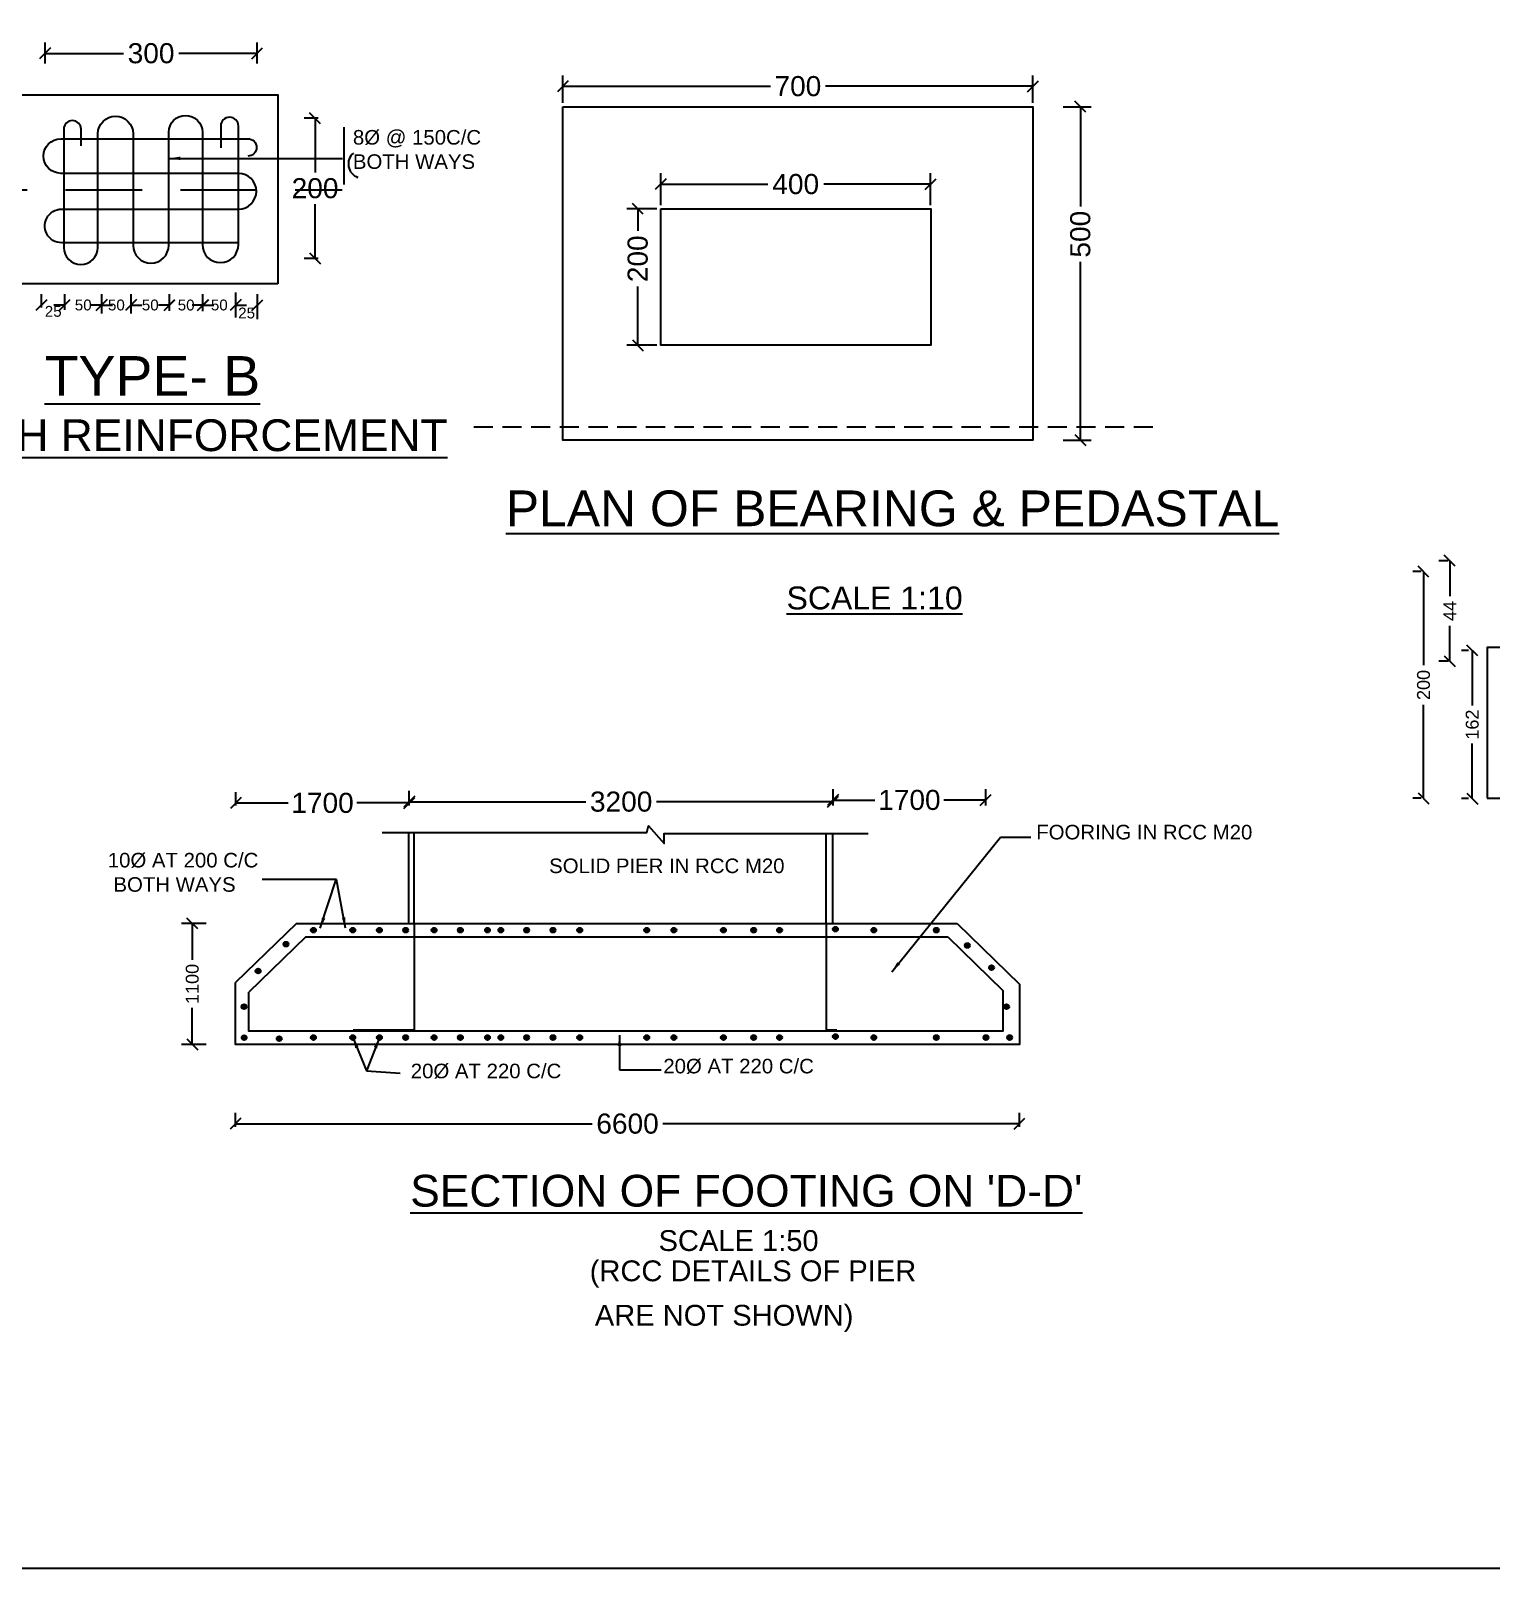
# Model space of a CAD drawing. Header units: inches. Extents: x 20242.6 to 20339.4, y 17527.6 to 17591.9.
# Drawn here: x 20277.59 to 20301.82, y 17527.63 to 17553.15 of the extents above; entities that cross this region are included whole.
import ezdxf

# ---------------------------------------------------------------- set-up
doc = ezdxf.new("R2010")
doc.units = ezdxf.units.IN
doc.header["$MEASUREMENT"] = 0
doc.linetypes.add('HIDDEN', pattern=[9.525, 6.35, -3.175])
for name, color, linetype in [('DIMENSION', 255, 'Continuous'), ('DRAWING', 2, 'Continuous'), ('HATCH', 7, 'Continuous'), ('TEXT', 255, 'Continuous')]:
    doc.layers.add(name, color=color, linetype=linetype)
doc.styles.get("Standard").update_dxf_attribs({"font": 'arial.ttf'})
doc.dimstyles.get("Standard").update_dxf_attribs({"dimtxt": 0.18, "dimasz": 0.18, "dimexe": 0.18, "dimexo": 0.0625, "dimgap": 0.09, "dimtad": 0, "dimtih": 1, "dimtoh": 1, "dimdec": 4, "dimzin": 0, "dimdsep": 46, "dimtxsty": 'Standard', "dimcen": 0.09, "dimadec": 0, "dimazin": 0, "dimtfac": 1, "dimtdec": 4, "dimtofl": 0, "dimtmove": 0, "dimatfit": 3, "dimfxl": 1, "dimtolj": 1, "dimtzin": 0, "dimarcsym": 0})

# ---------------------------------------------------------------- blocks, each defined once
blk = doc.blocks.new('_Oblique')
at = {"color": 0, "linetype": 'ByBlock', "lineweight": -2}
blk.add_line((-0.5, -0.5), (0.5, 0.5), dxfattribs=at)
blk = doc.blocks.new('*D80')
at = {"layer": 'Defpoints', "color": 0, "transparency": 16777216}
for p in [(20282.42, 17551.696), (20282.306, 17549.371), (20282.42, 17549.371)]:
    blk.add_point(p, dxfattribs=at)
at = {"layer": 'DIMENSION', "color": 0, "lineweight": -2, "transparency": 16777216}
for p, q in [((20282.358, 17551.696), (20282.126, 17551.696)), ((20282.306, 17551.696), (20282.306, 17550.794)), ((20282.306, 17549.371), (20282.306, 17550.273)), ((20282.358, 17549.371), (20282.126, 17549.371))]:
    blk.add_line(p, q, dxfattribs=at)
at = {"layer": 'DIMENSION', "color": 0, "lineweight": -2, "transparency": 16777216, "xscale": 0.18, "yscale": 0.18, "zscale": 0.18}
for p, rotation in [((20282.306, 17551.696), 90), ((20282.306, 17549.371), 270)]:
    blk.add_blockref('_Oblique', p, dxfattribs=dict(at, rotation=rotation))
at = {"layer": 'DIMENSION', "color": 0, "transparency": 16777216, "insert": (20282.306, 17550.534), "char_height": 0.3333, "attachment_point": 5}
blk.add_mtext('\\A1;200', dxfattribs=at)
blk = doc.blocks.new('*D81')
at = {"layer": 'Defpoints', "color": 0, "transparency": 16777216}
for p in [(20281.345, 17552.774), (20277.825, 17552.542), (20281.345, 17552.542)]:
    blk.add_point(p, dxfattribs=at)
at = {"layer": 'DIMENSION', "color": 0, "lineweight": -2, "transparency": 16777216}
for p, q in [((20277.825, 17552.605), (20277.825, 17552.954)), ((20277.825, 17552.774), (20279.128, 17552.774)), ((20281.345, 17552.774), (20280.043, 17552.774)), ((20281.345, 17552.605), (20281.345, 17552.954))]:
    blk.add_line(p, q, dxfattribs=at)
at = {"layer": 'DIMENSION', "color": 0, "lineweight": -2, "transparency": 16777216, "xscale": 0.18, "yscale": 0.18, "zscale": 0.18, "rotation": 180}
blk.add_blockref('_Oblique', (20277.825, 17552.774), dxfattribs=at)
at = {"layer": 'DIMENSION', "color": 0, "lineweight": -2, "transparency": 16777216, "xscale": 0.18, "yscale": 0.18, "zscale": 0.18}
blk.add_blockref('_Oblique', (20281.345, 17552.774), dxfattribs=at)
at = {"layer": 'DIMENSION', "color": 0, "transparency": 16777216, "insert": (20279.585, 17552.774), "char_height": 0.3333, "attachment_point": 5}
blk.add_mtext('\\A1;300', dxfattribs=at)
blk = doc.blocks.new('*D82')
at = {"layer": 'Defpoints', "color": 0, "transparency": 16777216}
for p in [(20278.152, 17548.452), (20278.766, 17548.597), (20278.766, 17548.452)]:
    blk.add_point(p, dxfattribs=at)
at = {"layer": 'DIMENSION', "color": 0, "lineweight": -2, "transparency": 16777216}
for p, q in [((20278.152, 17548.515), (20278.152, 17548.777)), ((20278.766, 17548.515), (20278.766, 17548.777)), ((20278.152, 17548.597), (20277.972, 17548.597)), ((20278.766, 17548.597), (20278.946, 17548.597))]:
    blk.add_line(p, q, dxfattribs=at)
at = {"layer": 'DIMENSION', "color": 0, "lineweight": -2, "transparency": 16777216, "xscale": 0.18, "yscale": 0.18, "zscale": 0.18}
blk.add_blockref('_Oblique', (20278.152, 17548.597), dxfattribs=at)
at = {"layer": 'DIMENSION', "color": 0, "lineweight": -2, "transparency": 16777216, "xscale": 0.18, "yscale": 0.18, "zscale": 0.18, "rotation": 180}
blk.add_blockref('_Oblique', (20278.766, 17548.597), dxfattribs=at)
at = {"layer": 'DIMENSION', "color": 0, "transparency": 16777216, "insert": (20278.459, 17548.597), "char_height": 0.18, "attachment_point": 5}
blk.add_mtext('\\A1;50', dxfattribs=at)
blk = doc.blocks.new('*D83')
at = {"layer": 'Defpoints', "color": 0, "transparency": 16777216}
for p in [(20278.766, 17548.394), (20279.253, 17548.597), (20279.253, 17548.394)]:
    blk.add_point(p, dxfattribs=at)
at = {"layer": 'DIMENSION', "color": 0, "lineweight": -2, "transparency": 16777216}
for p, q in [((20278.766, 17548.457), (20278.766, 17548.777)), ((20279.253, 17548.457), (20279.253, 17548.777)), ((20278.766, 17548.597), (20278.586, 17548.597)), ((20279.253, 17548.597), (20279.433, 17548.597))]:
    blk.add_line(p, q, dxfattribs=at)
at = {"layer": 'DIMENSION', "color": 0, "lineweight": -2, "transparency": 16777216, "xscale": 0.18, "yscale": 0.18, "zscale": 0.18}
blk.add_blockref('_Oblique', (20278.766, 17548.597), dxfattribs=at)
at = {"layer": 'DIMENSION', "color": 0, "lineweight": -2, "transparency": 16777216, "xscale": 0.18, "yscale": 0.18, "zscale": 0.18, "rotation": 180}
blk.add_blockref('_Oblique', (20279.253, 17548.597), dxfattribs=at)
at = {"layer": 'DIMENSION', "color": 0, "transparency": 16777216, "insert": (20279.009, 17548.597), "char_height": 0.18, "attachment_point": 5}
blk.add_mtext('\\A1;50', dxfattribs=at)
blk = doc.blocks.new('*D84')
at = {"layer": 'Defpoints', "color": 0, "transparency": 16777216}
for p in [(20279.253, 17548.454), (20279.89, 17548.597), (20279.89, 17548.481)]:
    blk.add_point(p, dxfattribs=at)
at = {"layer": 'DIMENSION', "color": 0, "lineweight": -2, "transparency": 16777216}
for p, q in [((20279.253, 17548.516), (20279.253, 17548.777)), ((20279.89, 17548.543), (20279.89, 17548.777)), ((20279.253, 17548.597), (20279.353, 17548.597)), ((20279.89, 17548.597), (20279.79, 17548.597))]:
    blk.add_line(p, q, dxfattribs=at)
at = {"layer": 'DIMENSION', "color": 0, "lineweight": -2, "transparency": 16777216, "xscale": 0.18, "yscale": 0.18, "zscale": 0.18, "rotation": 180}
blk.add_blockref('_Oblique', (20279.253, 17548.597), dxfattribs=at)
at = {"layer": 'DIMENSION', "color": 0, "lineweight": -2, "transparency": 16777216, "xscale": 0.18, "yscale": 0.18, "zscale": 0.18}
blk.add_blockref('_Oblique', (20279.89, 17548.597), dxfattribs=at)
at = {"layer": 'DIMENSION', "color": 0, "transparency": 16777216, "insert": (20279.571, 17548.597), "char_height": 0.18, "attachment_point": 5}
blk.add_mtext('\\A1;50', dxfattribs=at)
blk = doc.blocks.new('*D85')
at = {"layer": 'Defpoints', "color": 0, "transparency": 16777216}
for p in [(20279.89, 17548.439), (20280.445, 17548.596), (20280.445, 17548.435)]:
    blk.add_point(p, dxfattribs=at)
at = {"layer": 'DIMENSION', "color": 0, "lineweight": -2, "transparency": 16777216}
for p, q in [((20279.89, 17548.501), (20279.89, 17548.776)), ((20280.445, 17548.498), (20280.445, 17548.776)), ((20279.89, 17548.596), (20279.71, 17548.596)), ((20280.445, 17548.596), (20280.625, 17548.596))]:
    blk.add_line(p, q, dxfattribs=at)
at = {"layer": 'DIMENSION', "color": 0, "lineweight": -2, "transparency": 16777216, "xscale": 0.18, "yscale": 0.18, "zscale": 0.18}
blk.add_blockref('_Oblique', (20279.89, 17548.596), dxfattribs=at)
at = {"layer": 'DIMENSION', "color": 0, "lineweight": -2, "transparency": 16777216, "xscale": 0.18, "yscale": 0.18, "zscale": 0.18, "rotation": 180}
blk.add_blockref('_Oblique', (20280.445, 17548.596), dxfattribs=at)
at = {"layer": 'DIMENSION', "color": 0, "transparency": 16777216, "insert": (20280.167, 17548.596), "char_height": 0.18, "attachment_point": 5}
blk.add_mtext('\\A1;50', dxfattribs=at)
blk = doc.blocks.new('*D86')
at = {"layer": 'Defpoints', "color": 0, "transparency": 16777216}
for p in [(20280.445, 17548.435), (20280.99, 17548.597), (20280.99, 17548.435)]:
    blk.add_point(p, dxfattribs=at)
at = {"layer": 'DIMENSION', "color": 0, "lineweight": -2, "transparency": 16777216}
for p, q in [((20280.445, 17548.498), (20280.445, 17548.777)), ((20280.99, 17548.498), (20280.99, 17548.777)), ((20280.445, 17548.597), (20280.265, 17548.597)), ((20280.99, 17548.597), (20281.17, 17548.597))]:
    blk.add_line(p, q, dxfattribs=at)
at = {"layer": 'DIMENSION', "color": 0, "lineweight": -2, "transparency": 16777216, "xscale": 0.18, "yscale": 0.18, "zscale": 0.18}
blk.add_blockref('_Oblique', (20280.445, 17548.597), dxfattribs=at)
at = {"layer": 'DIMENSION', "color": 0, "lineweight": -2, "transparency": 16777216, "xscale": 0.18, "yscale": 0.18, "zscale": 0.18, "rotation": 180}
blk.add_blockref('_Oblique', (20280.99, 17548.597), dxfattribs=at)
at = {"layer": 'DIMENSION', "color": 0, "transparency": 16777216, "insert": (20280.717, 17548.597), "char_height": 0.18, "attachment_point": 5}
blk.add_mtext('\\A1;50', dxfattribs=at)
blk = doc.blocks.new('*D90')
at = {"layer": 'Defpoints', "color": 0, "transparency": 16777216}
for p in [(20280.562, 17538.334), (20280.269, 17536.327), (20280.562, 17536.327)]:
    blk.add_point(p, dxfattribs=at)
at = {"layer": 'DIMENSION', "color": 0, "lineweight": -2, "transparency": 16777216}
for p, q in [((20280.499, 17538.334), (20280.089, 17538.334)), ((20280.269, 17538.334), (20280.269, 17537.73)), ((20280.269, 17536.327), (20280.269, 17536.931)), ((20280.499, 17536.327), (20280.089, 17536.327))]:
    blk.add_line(p, q, dxfattribs=at)
at = {"layer": 'DIMENSION', "color": 0, "lineweight": -2, "transparency": 16777216, "xscale": 0.18, "yscale": 0.18, "zscale": 0.18}
for p, rotation in [((20280.269, 17538.334), 90), ((20280.269, 17536.327), 270)]:
    blk.add_blockref('_Oblique', p, dxfattribs=dict(at, rotation=rotation))
at = {"layer": 'DIMENSION', "color": 0, "transparency": 16777216, "insert": (20280.269, 17537.33), "char_height": 0.2143, "attachment_point": 5, "rotation": 90}
blk.add_mtext('\\A1;1100', dxfattribs=at)
blk = doc.blocks.new('*D91')
at = {"layer": 'Defpoints', "color": 0, "transparency": 16777216}
for p in [(20283.869, 17540.333), (20280.991, 17540.228), (20283.869, 17540.228)]:
    blk.add_point(p, dxfattribs=at)
at = {"layer": 'DIMENSION', "color": 0, "lineweight": -2, "transparency": 16777216}
for p, q in [((20280.991, 17540.291), (20280.991, 17540.513)), ((20283.869, 17540.291), (20283.869, 17540.513)), ((20280.991, 17540.333), (20281.858, 17540.333)), ((20283.869, 17540.333), (20283.001, 17540.333))]:
    blk.add_line(p, q, dxfattribs=at)
at = {"layer": 'DIMENSION', "color": 0, "lineweight": -2, "transparency": 16777216, "xscale": 0.18, "yscale": 0.18, "zscale": 0.18, "rotation": 180}
blk.add_blockref('_Oblique', (20280.991, 17540.333), dxfattribs=at)
at = {"layer": 'DIMENSION', "color": 0, "lineweight": -2, "transparency": 16777216, "xscale": 0.18, "yscale": 0.18, "zscale": 0.18}
blk.add_blockref('_Oblique', (20283.869, 17540.333), dxfattribs=at)
at = {"layer": 'DIMENSION', "color": 0, "transparency": 16777216, "insert": (20282.43, 17540.333), "char_height": 0.3333, "attachment_point": 5}
blk.add_mtext('\\A1;1700', dxfattribs=at)
blk = doc.blocks.new('*D92')
at = {"layer": 'Defpoints', "color": 0, "transparency": 16777216}
for p in [(20290.901, 17540.354), (20283.869, 17540.228), (20290.901, 17540.228)]:
    blk.add_point(p, dxfattribs=at)
at = {"layer": 'DIMENSION', "color": 0, "lineweight": -2, "transparency": 16777216}
for p, q in [((20283.869, 17540.291), (20283.869, 17540.534)), ((20290.901, 17540.291), (20290.901, 17540.534)), ((20283.869, 17540.354), (20286.798, 17540.354)), ((20290.901, 17540.354), (20287.972, 17540.354))]:
    blk.add_line(p, q, dxfattribs=at)
at = {"layer": 'DIMENSION', "color": 0, "lineweight": -2, "transparency": 16777216, "xscale": 0.18, "yscale": 0.18, "zscale": 0.18, "rotation": 180}
blk.add_blockref('_Oblique', (20283.869, 17540.354), dxfattribs=at)
at = {"layer": 'DIMENSION', "color": 0, "lineweight": -2, "transparency": 16777216, "xscale": 0.18, "yscale": 0.18, "zscale": 0.18}
blk.add_blockref('_Oblique', (20290.901, 17540.354), dxfattribs=at)
at = {"layer": 'DIMENSION', "color": 0, "transparency": 16777216, "insert": (20287.385, 17540.354), "char_height": 0.3333, "attachment_point": 5}
blk.add_mtext('\\A1;3200', dxfattribs=at)
blk = doc.blocks.new('*D93')
at = {"layer": 'Defpoints', "color": 0, "transparency": 16777216}
for p in [(20293.435, 17540.382), (20290.901, 17540.228), (20293.435, 17540.228)]:
    blk.add_point(p, dxfattribs=at)
at = {"layer": 'DIMENSION', "color": 0, "lineweight": -2, "transparency": 16777216}
for p, q in [((20290.901, 17540.291), (20290.901, 17540.562)), ((20293.435, 17540.291), (20293.435, 17540.562)), ((20290.901, 17540.382), (20291.596, 17540.382)), ((20293.435, 17540.382), (20292.739, 17540.382))]:
    blk.add_line(p, q, dxfattribs=at)
at = {"layer": 'DIMENSION', "color": 0, "lineweight": -2, "transparency": 16777216, "xscale": 0.18, "yscale": 0.18, "zscale": 0.18, "rotation": 180}
blk.add_blockref('_Oblique', (20290.901, 17540.382), dxfattribs=at)
at = {"layer": 'DIMENSION', "color": 0, "lineweight": -2, "transparency": 16777216, "xscale": 0.18, "yscale": 0.18, "zscale": 0.18}
blk.add_blockref('_Oblique', (20293.435, 17540.382), dxfattribs=at)
at = {"layer": 'DIMENSION', "color": 0, "transparency": 16777216, "insert": (20292.168, 17540.382), "char_height": 0.3333, "attachment_point": 5}
blk.add_mtext('\\A1;1700', dxfattribs=at)
blk = doc.blocks.new('*D94')
at = {"layer": 'Defpoints', "color": 0, "transparency": 16777216}
for p in [(20280.987, 17534.896), (20293.994, 17535.01), (20293.994, 17534.896)]:
    blk.add_point(p, dxfattribs=at)
at = {"layer": 'DIMENSION', "color": 0, "lineweight": -2, "transparency": 16777216}
for p, q in [((20280.987, 17534.959), (20280.987, 17535.19)), ((20293.994, 17534.959), (20293.994, 17535.19)), ((20280.987, 17535.01), (20286.903, 17535.01)), ((20293.994, 17535.01), (20288.079, 17535.01))]:
    blk.add_line(p, q, dxfattribs=at)
at = {"layer": 'DIMENSION', "color": 0, "lineweight": -2, "transparency": 16777216, "xscale": 0.18, "yscale": 0.18, "zscale": 0.18, "rotation": 180}
blk.add_blockref('_Oblique', (20280.987, 17535.01), dxfattribs=at)
at = {"layer": 'DIMENSION', "color": 0, "lineweight": -2, "transparency": 16777216, "xscale": 0.18, "yscale": 0.18, "zscale": 0.18}
blk.add_blockref('_Oblique', (20293.994, 17535.01), dxfattribs=at)
at = {"layer": 'DIMENSION', "color": 0, "transparency": 16777216, "insert": (20287.491, 17535.01), "char_height": 0.3333, "attachment_point": 5}
blk.add_mtext('\\A1;6600', dxfattribs=at)
blk = doc.blocks.new('*D96')
at = {"layer": 'Defpoints', "color": 0, "transparency": 16777216}
for p in [(20294.218, 17552.228), (20286.417, 17551.889), (20294.218, 17551.889)]:
    blk.add_point(p, dxfattribs=at)
at = {"layer": 'DIMENSION', "color": 0, "lineweight": -2, "transparency": 16777216}
for p, q in [((20286.417, 17551.952), (20286.417, 17552.408)), ((20286.417, 17552.228), (20289.861, 17552.228)), ((20294.218, 17552.228), (20290.774, 17552.228)), ((20294.218, 17551.952), (20294.218, 17552.408))]:
    blk.add_line(p, q, dxfattribs=at)
at = {"layer": 'DIMENSION', "color": 0, "lineweight": -2, "transparency": 16777216, "xscale": 0.18, "yscale": 0.18, "zscale": 0.18, "rotation": 180}
blk.add_blockref('_Oblique', (20286.417, 17552.228), dxfattribs=at)
at = {"layer": 'DIMENSION', "color": 0, "lineweight": -2, "transparency": 16777216, "xscale": 0.18, "yscale": 0.18, "zscale": 0.18}
blk.add_blockref('_Oblique', (20294.218, 17552.228), dxfattribs=at)
at = {"layer": 'DIMENSION', "color": 0, "transparency": 16777216, "insert": (20290.318, 17552.228), "char_height": 0.3333, "attachment_point": 5}
blk.add_mtext('\\A1;700', dxfattribs=at)
blk = doc.blocks.new('*D97')
at = {"layer": 'Defpoints', "color": 0, "transparency": 16777216}
for p in [(20292.521, 17550.603), (20288.042, 17550.193), (20292.521, 17550.193)]:
    blk.add_point(p, dxfattribs=at)
at = {"layer": 'DIMENSION', "color": 0, "lineweight": -2, "transparency": 16777216}
for p, q in [((20288.042, 17550.256), (20288.042, 17550.783)), ((20292.521, 17550.256), (20292.521, 17550.783)), ((20288.042, 17550.603), (20289.818, 17550.603)), ((20292.521, 17550.603), (20290.746, 17550.603))]:
    blk.add_line(p, q, dxfattribs=at)
at = {"layer": 'DIMENSION', "color": 0, "lineweight": -2, "transparency": 16777216, "xscale": 0.18, "yscale": 0.18, "zscale": 0.18, "rotation": 180}
blk.add_blockref('_Oblique', (20288.042, 17550.603), dxfattribs=at)
at = {"layer": 'DIMENSION', "color": 0, "lineweight": -2, "transparency": 16777216, "xscale": 0.18, "yscale": 0.18, "zscale": 0.18}
blk.add_blockref('_Oblique', (20292.521, 17550.603), dxfattribs=at)
at = {"layer": 'DIMENSION', "color": 0, "transparency": 16777216, "insert": (20290.282, 17550.603), "char_height": 0.3333, "attachment_point": 5}
blk.add_mtext('\\A1;400', dxfattribs=at)
blk = doc.blocks.new('*D98')
at = {"layer": 'Defpoints', "color": 0, "transparency": 16777216}
for p in [(20288.042, 17550.193), (20287.661, 17547.929), (20288.042, 17547.929)]:
    blk.add_point(p, dxfattribs=at)
at = {"layer": 'DIMENSION', "color": 0, "lineweight": -2, "transparency": 16777216}
for p, q in [((20287.98, 17550.193), (20287.481, 17550.193)), ((20287.661, 17550.193), (20287.661, 17549.826)), ((20287.661, 17547.929), (20287.661, 17548.905)), ((20287.98, 17547.929), (20287.481, 17547.929))]:
    blk.add_line(p, q, dxfattribs=at)
at = {"layer": 'DIMENSION', "color": 0, "lineweight": -2, "transparency": 16777216, "xscale": 0.18, "yscale": 0.18, "zscale": 0.18}
for p, rotation in [((20287.661, 17550.193), 90), ((20287.661, 17547.929), 270)]:
    blk.add_blockref('_Oblique', p, dxfattribs=dict(at, rotation=rotation))
at = {"layer": 'DIMENSION', "color": 0, "transparency": 16777216, "insert": (20287.661, 17549.365), "char_height": 0.3333, "attachment_point": 5, "rotation": 90}
blk.add_mtext('\\A1;200', dxfattribs=at)
blk = doc.blocks.new('*D95')
at = {"layer": 'Defpoints', "color": 0, "transparency": 16777216}
for p in [(20294.66, 17551.889), (20294.66, 17546.356), (20295.005, 17546.356)]:
    blk.add_point(p, dxfattribs=at)
at = {"layer": 'DIMENSION', "color": 0, "lineweight": -2, "transparency": 16777216}
for p, q in [((20294.722, 17551.889), (20295.185, 17551.889)), ((20295.005, 17551.889), (20295.005, 17550.231)), ((20295.005, 17546.356), (20295.005, 17549.315)), ((20294.722, 17546.356), (20295.185, 17546.356))]:
    blk.add_line(p, q, dxfattribs=at)
at = {"layer": 'DIMENSION', "color": 0, "lineweight": -2, "transparency": 16777216, "xscale": 0.18, "yscale": 0.18, "zscale": 0.18}
for p, rotation in [((20295.005, 17551.889), 90), ((20295.005, 17546.356), 270)]:
    blk.add_blockref('_Oblique', p, dxfattribs=dict(at, rotation=rotation))
at = {"layer": 'DIMENSION', "color": 0, "transparency": 16777216, "insert": (20295.005, 17549.773), "char_height": 0.3333, "attachment_point": 5, "rotation": 90}
blk.add_mtext('\\A1;500', dxfattribs=at)
blk = doc.blocks.new('*D130')
at = {"layer": 'Defpoints', "color": 0, "transparency": 16777216}
for p in [(20301.509, 17542.863), (20301.509, 17540.405), (20301.509, 17540.405)]:
    blk.add_point(p, dxfattribs=at)
at = {"layer": 'DIMENSION', "color": 0, "lineweight": -2, "transparency": 16777216}
for p, q in [((20301.446, 17542.863), (20301.329, 17542.863)), ((20301.509, 17542.863), (20301.509, 17541.949)), ((20301.509, 17540.405), (20301.509, 17541.318)), ((20301.446, 17540.405), (20301.329, 17540.405))]:
    blk.add_line(p, q, dxfattribs=at)
at = {"layer": 'DIMENSION', "color": 0, "lineweight": -2, "transparency": 16777216, "xscale": 0.18, "yscale": 0.18, "zscale": 0.18}
for p, rotation in [((20301.509, 17542.863), 90), ((20301.509, 17540.405), 270)]:
    blk.add_blockref('_Oblique', p, dxfattribs=dict(at, rotation=rotation))
at = {"layer": 'DIMENSION', "color": 0, "transparency": 16777216, "insert": (20301.509, 17541.634), "char_height": 0.2143, "attachment_point": 5, "rotation": 90}
blk.add_mtext('\\A1;162', dxfattribs=at)
blk = doc.blocks.new('*D131')
at = {"layer": 'Defpoints', "color": 0, "transparency": 16777216}
for p in [(20301.171, 17544.354), (20301.134, 17542.686), (20301.171, 17542.686)]:
    blk.add_point(p, dxfattribs=at)
at = {"layer": 'DIMENSION', "color": 0, "lineweight": -2, "transparency": 16777216}
for p, q in [((20301.108, 17544.354), (20300.954, 17544.354)), ((20301.134, 17544.354), (20301.134, 17543.767)), ((20301.134, 17542.686), (20301.134, 17543.272)), ((20301.108, 17542.686), (20300.954, 17542.686))]:
    blk.add_line(p, q, dxfattribs=at)
at = {"layer": 'DIMENSION', "color": 0, "lineweight": -2, "transparency": 16777216, "xscale": 0.18, "yscale": 0.18, "zscale": 0.18}
for p, rotation in [((20301.134, 17544.354), 90), ((20301.134, 17542.686), 270)]:
    blk.add_blockref('_Oblique', p, dxfattribs=dict(at, rotation=rotation))
at = {"layer": 'DIMENSION', "color": 0, "transparency": 16777216, "insert": (20301.134, 17543.52), "char_height": 0.2143, "attachment_point": 5, "rotation": 90}
blk.add_mtext('\\A1;44', dxfattribs=at)
blk = doc.blocks.new('*D132')
at = {"layer": 'Defpoints', "color": 0, "transparency": 16777216}
for p in [(20300.726, 17544.173), (20300.7, 17540.411), (20300.726, 17540.411)]:
    blk.add_point(p, dxfattribs=at)
at = {"layer": 'DIMENSION', "color": 0, "lineweight": -2, "transparency": 16777216}
for p, q in [((20300.663, 17544.173), (20300.52, 17544.173)), ((20300.7, 17544.173), (20300.7, 17542.62)), ((20300.7, 17540.411), (20300.7, 17541.964)), ((20300.663, 17540.411), (20300.52, 17540.411))]:
    blk.add_line(p, q, dxfattribs=at)
at = {"layer": 'DIMENSION', "color": 0, "lineweight": -2, "transparency": 16777216, "xscale": 0.18, "yscale": 0.18, "zscale": 0.18}
for p, rotation in [((20300.7, 17544.173), 90), ((20300.7, 17540.411), 270)]:
    blk.add_blockref('_Oblique', p, dxfattribs=dict(at, rotation=rotation))
at = {"layer": 'DIMENSION', "color": 0, "transparency": 16777216, "insert": (20300.7, 17542.292), "char_height": 0.2143, "attachment_point": 5, "rotation": 90}
blk.add_mtext('\\A1;200', dxfattribs=at)

msp = doc.modelspace()

# ---------------------------------------------------------------- hatches: boundary and pattern name
at = {"layer": 'HATCH'}
for points in [[(20282.31999, 17538.22297, 1), (20282.23828, 17538.22297, 1)], [(20282.97275, 17538.22297, 1), (20282.89105, 17538.22297, 1)], [(20283.41535, 17538.22297, 1), (20283.33364, 17538.22297, 1)], [(20283.84929, 17538.22297, 1), (20283.76758, 17538.22297, 1)], [(20284.32222, 17538.22297, 1), (20284.24052, 17538.22297, 1)], [(20284.75857, 17538.22297, 1), (20284.67686, 17538.22297, 1)], [(20285.20843, 17538.22297, 1), (20285.12672, 17538.22297, 1)], [(20285.42966, 17538.22297, 1), (20285.34795, 17538.22297, 1)], [(20285.85837, 17538.22297, 1), (20285.77666, 17538.22297, 1)], [(20286.29492, 17538.22297, 1), (20286.21322, 17538.22297, 1)], [(20286.73958, 17538.22297, 1), (20286.65787, 17538.22297, 1)], [(20287.85065, 17538.22297, 1), (20287.76894, 17538.22297, 1)], [(20288.30103, 17538.22297, 1), (20288.21932, 17538.22297, 1)], [(20289.12311, 17538.22297, 1), (20289.04141, 17538.22297, 1)], [(20289.62415, 17538.22297, 1), (20289.54244, 17538.22297, 1)], [(20290.05425, 17538.22297, 1), (20289.97254, 17538.22297, 1)], [(20290.98151, 17538.23937, 1), (20290.89981, 17538.23937, 1)], [(20290.98151, 17538.23937, 1), (20290.89981, 17538.23937, 1)], [(20290.98151, 17538.23937, 1), (20290.89981, 17538.23937, 1)], [(20291.61874, 17538.22297, 1), (20291.53703, 17538.22297, 1)], [(20292.65597, 17538.22297, 1), (20292.57427, 17538.22297, 1)], [(20281.86386, 17537.99018, 1), (20281.78215, 17537.99018, 1)], [(20293.17077, 17537.96858, 1), (20293.08906, 17537.96858, 1)], [(20281.4016, 17537.5439, 1), (20281.31989, 17537.5439, 1)], [(20293.57283, 17537.59957, 1), (20293.49112, 17537.59957, 1)], [(20281.16869, 17536.95198, 1), (20281.08699, 17536.95198, 1)], [(20293.82169, 17536.95198, 1), (20293.73999, 17536.95198, 1)], [(20281.17094, 17536.43864, 1), (20281.08924, 17536.43864, 1)], [(20281.75193, 17536.42181, 1), (20281.67023, 17536.42181, 1)], [(20282.31999, 17536.43994, 1), (20282.23828, 17536.43994, 1)], [(20282.97275, 17536.43994, 1), (20282.89105, 17536.43994, 1)], [(20283.41535, 17536.43994, 1), (20283.33364, 17536.43994, 1)], [(20283.84929, 17536.43994, 1), (20283.76758, 17536.43994, 1)], [(20284.32222, 17536.43994, 1), (20284.24052, 17536.43994, 1)], [(20284.75857, 17536.43994, 1), (20284.67686, 17536.43994, 1)], [(20285.20843, 17536.43994, 1), (20285.12672, 17536.43994, 1)], [(20285.42966, 17536.43994, 1), (20285.34795, 17536.43994, 1)], [(20285.85837, 17536.43994, 1), (20285.77666, 17536.43994, 1)], [(20286.29492, 17536.43994, 1), (20286.21322, 17536.43994, 1)], [(20286.73958, 17536.43994, 1), (20286.65787, 17536.43994, 1)], [(20287.85065, 17536.43994, 1), (20287.76894, 17536.43994, 1)], [(20288.30103, 17536.43994, 1), (20288.21932, 17536.43994, 1)], [(20289.12311, 17536.43994, 1), (20289.04141, 17536.43994, 1)], [(20289.62415, 17536.43994, 1), (20289.54244, 17536.43994, 1)], [(20290.05425, 17536.43994, 1), (20289.97254, 17536.43994, 1)], [(20290.98151, 17536.45634, 1), (20290.89981, 17536.45634, 1)], [(20290.98151, 17536.45634, 1), (20290.89981, 17536.45634, 1)], [(20290.98151, 17536.45634, 1), (20290.89981, 17536.45634, 1)], [(20291.61874, 17536.43994, 1), (20291.53703, 17536.43994, 1)], [(20292.65597, 17536.43994, 1), (20292.57427, 17536.43994, 1)], [(20293.47984, 17536.43994, 1), (20293.39813, 17536.43994, 1)], [(20293.8721, 17536.43994, 1), (20293.79039, 17536.43994, 1)]]:
    msp.add_hatch(color=256, dxfattribs=at).paths.add_polyline_path(points)

# ---------------------------------------------------------------- linework, layer by layer
at = {"layer": 'DIMENSION'}
for p, q in [((20277.76418, 17548.55434), (20277.76418, 17548.77599)), ((20278.15224, 17548.55529), (20278.15224, 17548.77695)), ((20280.98973, 17548.38936), (20280.98973, 17548.80454)), ((20281.34822, 17548.36024), (20281.34822, 17548.77542))]:
    msp.add_line(p, q, dxfattribs=at)
msp.add_lwpolyline([(20282.78105, 17551.5505), (20282.78105, 17550.5974)], dxfattribs=at)
msp.add_arc((20283.09439, 17550.93829), 0.23617, 130.344503, 250.667672, dxfattribs=at)
at = {"layer": 'DRAWING'}
msp.add_line((20282.66354, 17539.06487), (20281.42822, 17539.06487), dxfattribs=at)
for points in [[(20339.4431, 17591.91388), (20242.62044, 17591.91388), (20242.62044, 17527.63281), (20339.4431, 17527.63281)], [(20281.68734, 17548.94774), (20277.32297, 17548.94774), (20277.32297, 17552.08307), (20281.68734, 17552.08307)], [(20286.41726, 17551.88928), (20294.21822, 17551.88928), (20294.21822, 17546.3559), (20286.41726, 17546.3559)], [(20288.0424, 17550.19342), (20292.52149, 17550.19342), (20292.52149, 17547.92915), (20288.0424, 17547.92915)], [(20301.7572, 17540.41104), (20314.94665, 17540.41104), (20314.94665, 17542.9131), (20301.7572, 17542.9131)]]:
    msp.add_lwpolyline(points, close=True, dxfattribs=at)
for points in [[(20278.42264, 17551.24155), (20278.42264, 17551.5152, 1), (20278.13473, 17551.5152), (20278.13473, 17549.55399, 1), (20278.70261, 17549.55399), (20278.70261, 17551.43777, -1), (20279.28741, 17551.43777), (20279.28741, 17549.58695, 1), (20279.87781, 17549.58695), (20279.87781, 17551.46485, -1), (20280.43567, 17551.46485), (20280.43567, 17549.60027, 1), (20281.03415, 17549.60027), (20281.03415, 17551.56811, 1), (20280.74055, 17551.56811), (20280.74055, 17551.20571)], [(20281.0152, 17549.6298), (20278.10178, 17549.6298, -1.0662433), (20278.13753, 17550.18688), (20281.0342, 17550.18688, 1), (20281.0342, 17550.78287), (20278.08706, 17550.78287, -1), (20278.08706, 17551.35659), (20281.19119, 17551.35659, -1), (20281.19119, 17551.06785, -1)]]:
    msp.add_lwpolyline(points, format="xyb", dxfattribs=at)
at = {"layer": 'DRAWING', "linetype": 'HIDDEN', "ltscale": 0.2}
msp.add_lwpolyline([(20276.26057, 17550.50927), (20282.75535, 17550.50927)], dxfattribs=at)
at = {"layer": 'DRAWING', "linetype": 'HIDDEN', "ltscale": 0.05}
msp.add_lwpolyline([(20284.93909, 17546.57339), (20296.34684, 17546.57339)], dxfattribs=at)
at = {"layer": 'DRAWING'}
for points in [[(20283.42039, 17539.84127), (20287.81134, 17539.84127), (20287.83763, 17539.95535), (20288.0999, 17539.66094), (20288.0999, 17539.82581), (20291.48501, 17539.82581)], [(20283.86374, 17538.32825), (20283.86374, 17539.84127)], [(20283.95046, 17538.32825), (20283.95046, 17539.84127)], [(20290.78762, 17538.32825), (20290.78762, 17539.82581)], [(20290.89573, 17538.32825), (20290.89573, 17539.82581)], [(20281.99731, 17538.33377), (20280.98748, 17537.35195)], [(20281.99731, 17538.33377), (20291.04098, 17538.33377)], [(20282.30201, 17538.25682), (20282.24466, 17538.20105)], [(20283.95046, 17538.32825), (20283.95046, 17536.56204), (20282.93846, 17536.56204)], [(20290.78762, 17538.33377), (20290.78762, 17536.56848), (20290.96378, 17536.56848)], [(20291.04098, 17538.33377), (20292.95968, 17538.33377)], [(20292.95968, 17538.33377), (20293.99413, 17537.32801)], [(20282.15298, 17538.11192), (20281.20934, 17537.19444)], [(20282.15298, 17538.11192), (20291.05275, 17538.11192)], [(20291.04098, 17538.11192), (20292.80401, 17538.11192)], [(20292.80401, 17538.11192), (20293.72032, 17537.22101)], [(20291.04098, 17536.32664), (20280.98748, 17536.32664), (20280.98748, 17537.35195)], [(20291.04098, 17536.5485), (20281.20934, 17536.5485), (20281.20934, 17537.19444)], [(20293.99413, 17537.32801), (20293.99413, 17536.32664), (20291.04098, 17536.32664)], [(20293.72032, 17537.22101), (20293.72032, 17536.5485), (20291.04098, 17536.5485)]]:
    msp.add_lwpolyline(points, dxfattribs=at)
for centre in [(20282.27913, 17538.22297), (20282.9319, 17538.22297), (20283.37449, 17538.22297), (20283.80843, 17538.22297), (20284.28137, 17538.22297), (20284.71771, 17538.22297), (20285.16757, 17538.22297), (20285.3888, 17538.22297), (20285.81752, 17538.22297), (20286.25407, 17538.22297), (20286.69873, 17538.22297), (20287.80979, 17538.22297), (20288.26017, 17538.22297), (20289.08226, 17538.22297), (20289.5833, 17538.22297), (20290.0134, 17538.22297), (20290.94066, 17538.23937), (20290.94066, 17538.23937), (20290.94066, 17538.23937), (20291.57788, 17538.22297), (20292.61512, 17538.22297), (20281.82301, 17537.99018), (20293.12991, 17537.96858), (20281.36075, 17537.5439), (20293.53198, 17537.59957), (20281.12784, 17536.95198), (20293.78084, 17536.95198), (20281.13009, 17536.43864), (20281.71108, 17536.42181), (20282.27913, 17536.43994), (20282.9319, 17536.43994), (20283.37449, 17536.43994), (20283.80843, 17536.43994), (20284.28137, 17536.43994), (20284.71771, 17536.43994), (20285.16757, 17536.43994), (20285.3888, 17536.43994), (20285.81752, 17536.43994), (20286.25407, 17536.43994), (20286.69873, 17536.43994), (20287.80979, 17536.43994), (20288.26017, 17536.43994), (20289.08226, 17536.43994), (20289.5833, 17536.43994), (20290.0134, 17536.43994), (20290.94066, 17536.45634), (20290.94066, 17536.45634), (20290.94066, 17536.45634), (20291.57788, 17536.43994), (20292.61512, 17536.43994), (20293.43898, 17536.43994), (20293.83125, 17536.43994)]:
    msp.add_circle(centre, 0.04085, dxfattribs=at)

# ---------------------------------------------------------------- block references
at = {"layer": 'DIMENSION', "xscale": 0.180000000000291, "yscale": 0.180000000000291, "zscale": 0.180000000000291, "rotation": 180}
for p in [(20277.76418, 17548.59599), (20280.98973, 17548.59695)]:
    msp.add_blockref('_Oblique', p, dxfattribs=at)
at = {"layer": 'DIMENSION', "xscale": 0.180000000000291, "yscale": 0.180000000000291, "zscale": 0.180000000000291}
for p in [(20278.15224, 17548.59695), (20281.34822, 17548.59542)]:
    msp.add_blockref('_Oblique', p, dxfattribs=at)

# ---------------------------------------------------------------- texts
at = {"layer": 'DIMENSION', "char_height": 0.18, "attachment_point": 5}
for insert in [(20277.96111, 17548.49129), (20281.17017, 17548.4639)]:
    msp.add_mtext('\\A1;25', dxfattribs=dict(at, insert=insert))
at = {"layer": 'TEXT'}
for s, height, p in [('%%UTYPE- B', 0.658505, (20277.8185, 17547.0911)), ('%%UMESH REINFORCEMENT', 0.5268042, (20275.75608, 17546.17302)), ('%%UPLAN OF BEARING & PEDASTAL', 0.5926548, (20285.471, 17544.92672)), ('%%uSCALE 1:10', 0.38016, (20290.12959, 17543.54576)), ("%%USECTION OF FOOTING ON 'D-D'", 0.5268042, (20283.8852, 17533.63514)), ('SCALE 1:50', 0.3456, (20288.00532, 17532.89827)), ('(RCC DETAILS OF PIER', 0.3456, (20286.86338, 17532.39589)), ('ARE NOT SHOWN)', 0.3456, (20286.94854, 17531.65851))]:
    msp.add_text(s, height=height, dxfattribs=at).set_placement(p)
at = {"layer": 'TEXT', "char_height": 0.24192, "width": 6.398208, "attachment_point": 1}
for s, insert in [('{\\fArial|b0|i0|c0|p32;8Ø @ }150C/C\\P{\\fArial|b0|i0|c0|p32;BOTH WAYS}', (20282.93397, 17551.50171)), ('{\\fArial|b0|i0|c0|p32;FOORING IN RCC M20}', (20294.27282, 17539.97066)), ('{\\fArial|b0|i0|c0|p32;10Ø AT 200 C/C\\P BOTH WAYS}', (20278.86661, 17539.50527)), ('{\\fArial|b0|i0|c0|p32;SOLID PIER IN RCC M20}', (20286.19025, 17539.41121)), ('{\\fArial|b0|i0|c0|p32;20Ø AT 220 C/C}', (20283.89433, 17536.00635)), ('{\\fArial|b0|i0|c0|p32;20Ø AT 220 C/C}', (20288.08513, 17536.08772))]:
    msp.add_mtext(s, dxfattribs=dict(at, insert=insert))

# ---------------------------------------------------------------- dimensions: what is measured, and where the dimension line sits
at = {"layer": 'DIMENSION'}
for base, p1, p2, text, override, picture, middle in [((20281.3453, 17552.77383), (20277.82516, 17552.54224), (20281.3453, 17552.54224), '300', {"dimtxt": 0.333333, "dimblk1": 'Oblique', "dimblk2": 'Oblique', "dimsah": 1}, '*D81', (20279.58523, 17552.77383)), ((20294.21822, 17552.22838), (20286.41726, 17551.88928), (20294.21822, 17551.88928), '700', {"dimtxt": 0.333333, "dimblk1": 'Oblique', "dimblk2": 'Oblique', "dimsah": 1}, '*D96', (20290.31774, 17552.22838)), ((20292.52149, 17550.60256), (20288.0424, 17550.19342), (20292.52149, 17550.19342), '400', {"dimtxt": 0.333333, "dimblk1": 'Oblique', "dimblk2": 'Oblique', "dimsah": 1}, '*D97', (20290.28194, 17550.60256)), ((20278.76618, 17548.59695), (20278.15224, 17548.45229), (20278.76618, 17548.45229), '50', {"dimblk1": 'Oblique', "dimblk2": 'Oblique', "dimsah": 1}, '*D82', (20278.45921, 17548.59695)), ((20279.2527, 17548.59695), (20278.76618, 17548.39443), (20279.2527, 17548.39443), '50', {"dimblk1": 'Oblique', "dimblk2": 'Oblique', "dimsah": 1}, '*D83', (20279.00944, 17548.59695)), ((20279.88973, 17548.59695), (20279.2527, 17548.45386), (20279.88973, 17548.48074), '50', {"dimblk1": 'Oblique', "dimblk2": 'Oblique', "dimsah": 1}, '*D84', (20279.57122, 17548.59695)), ((20280.44467, 17548.59629), (20279.88973, 17548.43882), (20280.44467, 17548.43549), '50', {"dimblk1": 'Oblique', "dimblk2": 'Oblique', "dimsah": 1}, '*D85', (20280.1672, 17548.59629)), ((20280.98973, 17548.59695), (20280.44467, 17548.43549), (20280.98973, 17548.43549), '50', {"dimblk1": 'Oblique', "dimblk2": 'Oblique', "dimsah": 1}, '*D86', (20280.7172, 17548.59695)), ((20283.86852, 17540.3327), (20280.99122, 17540.22847), (20283.86852, 17540.22847), '1700', {"dimtxt": 0.333333, "dimblk1": 'Oblique', "dimblk2": 'Oblique', "dimsah": 1}, '*D91', (20282.42987, 17540.3327)), ((20290.90091, 17540.3538), (20283.86852, 17540.22847), (20290.90091, 17540.22847), '3200', {"dimtxt": 0.333333, "dimblk1": 'Oblique', "dimblk2": 'Oblique', "dimsah": 1}, '*D92', (20287.38471, 17540.3538)), ((20293.43499, 17540.38202), (20290.90091, 17540.22847), (20293.43499, 17540.22847), '1700', {"dimtxt": 0.333333, "dimblk1": 'Oblique', "dimblk2": 'Oblique', "dimsah": 1}, '*D93', (20292.16795, 17540.38202)), ((20293.99413, 17535.00977), (20280.98748, 17534.89647), (20293.99413, 17534.89647), '6600', {"dimtxt": 0.333333, "dimblk1": 'Oblique', "dimblk2": 'Oblique', "dimsah": 1}, '*D94', (20287.4908, 17535.00977))]:
    dim = msp.add_linear_dim(base=base, p1=p1, p2=p2, text=text, dimstyle='Standard', override=override, dxfattribs=at)
    dim.commit()
    dim.dimension.update_dxf_attribs({"geometry": picture, "text_midpoint": middle})
for base, p1, p2, text, picture, middle in [((20295.00466, 17546.3559), (20294.65966, 17551.88928), (20294.65966, 17546.3559), '500', '*D95', (20295.00466, 17549.77307)), ((20287.6609, 17547.92915), (20288.0424, 17550.19342), (20288.0424, 17547.92915), '200', '*D98', (20287.6609, 17549.36548))]:
    dim = msp.add_linear_dim(base=base, p1=p1, p2=p2, angle=90, text=text, dimstyle='Standard', override={"dimtxt": 0.333333, "dimblk1": 'Oblique', "dimblk2": 'Oblique', "dimsah": 1}, dxfattribs=at)
    dim.commit()
    dim.dimension.update_dxf_attribs({"geometry": picture, "text_midpoint": middle, "dimtype": 160, "text_rotation": 90})
dim = msp.add_linear_dim(base=(20282.30628, 17549.37143), p1=(20282.42003, 17551.6956), p2=(20282.42003, 17549.37143), angle=90, text='200', dimstyle='Standard', override={"dimtxt": 0.333333, "dimblk1": 'Oblique', "dimblk2": 'Oblique', "dimsah": 1}, dxfattribs=at)
dim.commit()
dim.dimension.update_dxf_attribs({"geometry": '*D80', "text_midpoint": (20282.30628, 17550.53352)})
for base, p1, p2, text, picture, middle in [((20301.13437, 17542.68583), (20301.17084, 17544.35385), (20301.17084, 17542.68583), '44', '*D131', (20301.13437, 17543.51984)), ((20300.69992, 17540.41121), (20300.72584, 17544.17264), (20300.72584, 17540.41121), '200', '*D132', (20300.69992, 17542.29192)), ((20301.50853, 17540.40511), (20301.50895, 17542.86263), (20301.50895, 17540.40511), '162', '*D130', (20301.50853, 17541.63387))]:
    dim = msp.add_linear_dim(base=base, p1=p1, p2=p2, angle=90, text=text, dimstyle='Standard', override={"dimtxt": 0.214286, "dimblk1": 'Oblique', "dimblk2": 'Oblique', "dimsah": 1}, dxfattribs=at)
    dim.commit()
    dim.dimension.update_dxf_attribs({"geometry": picture, "text_midpoint": middle, "text_rotation": 90})
dim = msp.add_aligned_dim(p1=(20280.56172, 17538.33377), p2=(20280.56172, 17536.32664), distance=-0.29274, text='1100', dimstyle='Standard', override={"dimtxt": 0.214286, "dimblk1": 'Oblique', "dimblk2": 'Oblique', "dimsah": 1}, dxfattribs=at)
dim.commit()
dim.dimension.update_dxf_attribs({"geometry": '*D90', "text_midpoint": (20280.26898, 17537.33021), "text_rotation": 90})

# ---------------------------------------------------------------- leaders
for points in [[(20279.89002, 17551.0317), (20282.76235, 17551.0317)], [(20291.87671, 17537.53271), (20293.68242, 17539.76759), (20294.18248, 17539.76759)]]:
    msp.add_leader(points, dimstyle='Standard', override={"dimgap": 0.09, "dimtad": 0}, dxfattribs=at)
at = {"layer": 'DRAWING'}
for points in [[(20282.39242, 17538.25308), (20282.6568, 17539.06487)], [(20282.8125, 17538.25308), (20282.66354, 17539.06487)], [(20282.9319, 17536.43994), (20283.15828, 17535.8882), (20283.71964, 17535.84915)], [(20283.37449, 17536.43994), (20283.15828, 17535.8882)], [(20287.35829, 17536.47941), (20287.35829, 17535.90349), (20288.05102, 17535.90349)]]:
    msp.add_leader(points, dimstyle='Standard', override={"dimgap": 0.09, "dimtad": 0}, dxfattribs=at)

doc.saveas('drawing.dxf')
